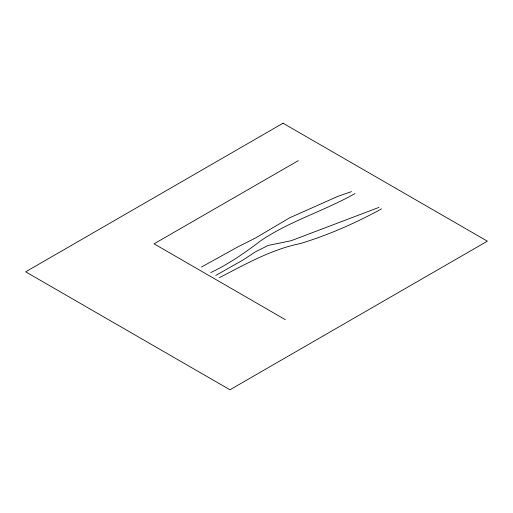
<?xml version="1.0" encoding="UTF-8"?>
<svg xmlns="http://www.w3.org/2000/svg" width="513" height="513" viewBox="0 0 513 513"><rect width="100%" height="100%" fill="white"/><g stroke="black" fill="none" stroke-linecap="round" stroke-linejoin="round"><path stroke-width="0.77" d="M298.303 160.646L154.054 243.822L285.286 319.637M381.563 208.881C355.695 223.001 328.429 235.05 300.195 243.611C271.204 249.453 245.471 264.246 219.481 277.61M201.449 267.042L237.699 246.965L255.397 238.07L289.717 217.781L337.849 196.364L351.488 191.612M354.97 193.574C324.562 210.83 290.3 220.866 261.2 240.392C245.336 252.55 228.811 263.926 210.753 272.602M215.749 275.436L243.156 259.931L255.519 251.793L268.113 245.445L291.076 240.744L378.96 207.387M283.041 123.223L25.65 271.826L229.959 389.777L487.35 241.174L283.041 123.223"/></g></svg>
